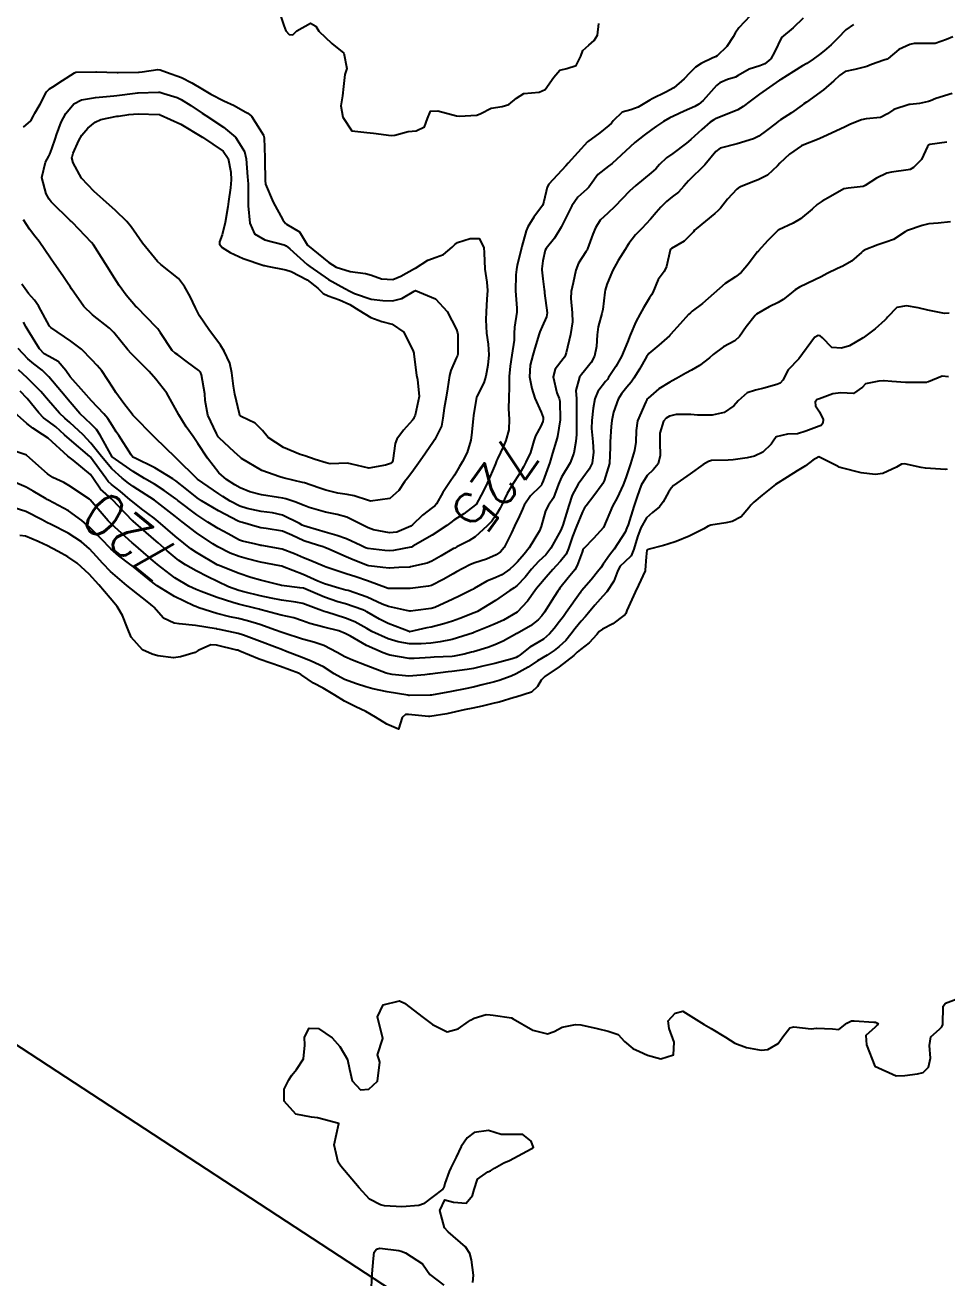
# Model space of a CAD drawing. Header units: metres. Extents: x 318500 to 325275, y 7408834 to 7428799.
# Drawn here: x 320299.7 to 320385.8, y 7412230.3 to 7412347.3 of the extents above; entities that cross this region are included whole.
import ezdxf
from ezdxf.enums import TextEntityAlignment as Align

# ---------------------------------------------------------------- set-up
doc = ezdxf.new("R2010")
doc.units = ezdxf.units.M
doc.header["$MEASUREMENT"] = 0
doc.linetypes.add('CONTINUO', pattern=[0])
for name, color, linetype in [('Cotas', 45, 'Continuous'), ('Curvas de Nivel 1m', 11, 'Continuous'), ('Curvas de Nivel 5m', 15, 'Continuous'), ('TEXTO', 45, 'Continuous')]:
    doc.layers.add(name, color=color, linetype=linetype)
doc.styles.add('Style-STANDARD', font='STANDARD.shx')

msp = doc.modelspace()

# ---------------------------------------------------------------- linework, layer by layer
at = {"layer": 'Curvas de Nivel 1m', "flags": 128}
for points, elevation in [([(320367.48, 7412348.22), (320366.41, 7412347.1), (320366.06, 7412346.58), (320365.89, 7412346.25), (320365.3, 7412345.34), (320364.37, 7412344.47), (320364.24, 7412344.39), (320363.97, 7412344.27), (320362.88, 7412343.76), (320362.36, 7412343.41), (320361.79, 7412342.86), (320361.3, 7412342.31), (320360.33, 7412341.49), (320359.58, 7412341.08), (320358.32, 7412340.46), (320358.11, 7412340.34), (320357, 7412339.67), (320356.31, 7412339.41), (320355.5, 7412339.19), (320354.68, 7412338.39), (320354.5, 7412338.18), (320354.28, 7412337.97), (320353.42, 7412337.26), (320352.26, 7412336.42), (320350.47, 7412334.45), (320350.24, 7412334.2), (320348.65, 7412332.47), (320348.5, 7412332.19), (320348.19, 7412330.87), (320348.1, 7412330.56), (320348.06, 7412330.48), (320347.27, 7412329.38), (320346.7, 7412328.49), (320346.53, 7412328.12), (320346.13, 7412326.64), (320346.11, 7412326.53), (320346.1, 7412326.5), (320345.7, 7412324.92), (320345.63, 7412324.51), (320345.59, 7412324), (320345.55, 7412322.51), (320345.68, 7412320.88), (320345.68, 7412320.51), (320345.44, 7412319.1), (320345.42, 7412318.51), (320345.41, 7412317.9), (320345.2, 7412316.51), (320345.04, 7412315.46), (320344.96, 7412314.52), (320344.96, 7412313.51), (320344.91, 7412312.52), (320344.88, 7412311.47), (320344.95, 7412310.51), (320344.91, 7412309.51), (320344.64, 7412308.52), (320344.41, 7412307.99), (320343.86, 7412306.82), (320343.78, 7412306.62), (320343.75, 7412306.53), (320343.68, 7412306.36), (320342.89, 7412304.54), (320342.55, 7412303.83), (320341.86, 7412302.56), (320341.84, 7412302.53), (320341.81, 7412302.5), (320340.71, 7412301.66), (320339.79, 7412301.07), (320339.5, 7412300.87), (320339.14, 7412300.59), (320337.77, 7412299.68), (320335.97, 7412298.64), (320335.83, 7412298.57), (320335.76, 7412298.55), (320334.15, 7412298.25), (320333.75, 7412298.23), (320333.33, 7412298.25), (320331.75, 7412298.43), (320331.54, 7412298.49), (320331.11, 7412298.7), (320329.76, 7412299.34), (320328.85, 7412299.64), (320327.77, 7412299.97), (320326.07, 7412300.47), (320325.78, 7412300.56), (320325.63, 7412300.63), (320325.38, 7412300.78), (320323.79, 7412301.54), (320322.84, 7412301.76), (320321.8, 7412301.88), (320320.48, 7412302.16), (320319.8, 7412302.38), (320318.88, 7412302.86), (320318.22, 7412303.28), (320317.82, 7412303.54), (320315.83, 7412304.9), (320313.86, 7412306.87), (320313.8, 7412306.93), (320311.89, 7412308.78), (320311.71, 7412308.96), (320309.91, 7412310.78), (320309.81, 7412310.89), (320309.74, 7412310.98), (320308.95, 7412311.97), (320308.2, 7412313.01), (320307.95, 7412313.42), (320306.91, 7412315.03), (320306.47, 7412315.53), (320305.98, 7412316.06), (320305, 7412317.05), (320304, 7412317.81), (320302.14, 7412319.09), (320302.02, 7412319.22), (320300.99, 7412321.11), (320300.6, 7412321.65), (320300.06, 7412322.25), (320299.43, 7412323.13)], 726), ([(320323.4, 7412348.81), (320323.92, 7412347.29), (320324.09, 7412346.8), (320324.39, 7412346.46), (320324.75, 7412346.44), (320325.13, 7412346.79), (320326.41, 7412347.51), (320326.88, 7412347.24), (320327.19, 7412346.76), (320328.38, 7412345.62), (320329.5, 7412344.73), (320329.78, 7412343.3), (320329.61, 7412342.73), (320329.47, 7412341.59), (320329.37, 7412340.73), (320329.24, 7412339.8), (320329.42, 7412338.73), (320330.27, 7412337.46), (320331.65, 7412337.32), (320332.27, 7412337.23), (320333.92, 7412337.01), (320334.27, 7412337.07), (320335.51, 7412337.41), (320336.27, 7412337.46), (320337.06, 7412337.85), (320337.34, 7412338.62), (320337.61, 7412339.31), (320338.3, 7412339.32), (320340.02, 7412338.85), (320340.29, 7412338.82), (320341.94, 7412338.92), (320342.3, 7412339.07), (320343.27, 7412339.58), (320344.31, 7412339.73), (320344.91, 7412339.93), (320345.64, 7412340.51), (320346.32, 7412340.94), (320347.75, 7412341.06), (320348.33, 7412341.32), (320349.13, 7412342.47), (320349.69, 7412343.12), (320350.35, 7412343.29), (320351.21, 7412343.58), (320351.65, 7412344.43), (320351.84, 7412344.97), (320352.39, 7412345.46), (320352.9, 7412345.9), (320353.22, 7412346.41), (320353.33, 7412347.5)], 726), ([(320377.11, 7412347.39), (320376.41, 7412346.91), (320375.66, 7412346.11), (320375.02, 7412345.49), (320374.38, 7412344.93), (320373.93, 7412344.58), (320373.36, 7412344.15), (320372.76, 7412343.76), (320372.36, 7412343.54), (320371.52, 7412343.01), (320370.34, 7412342.25), (320370.29, 7412342.23), (320370.21, 7412342.18), (320368.33, 7412340.9), (320367.47, 7412340.22), (320366.82, 7412339.72), (320366.31, 7412339.43), (320365.49, 7412339.07), (320364.3, 7412338.62), (320364.06, 7412338.5), (320363.74, 7412338.27), (320362.96, 7412337.6), (320362.27, 7412336.97), (320361.91, 7412336.65), (320361.53, 7412336.3), (320360.25, 7412335.34), (320359.64, 7412334.93), (320359, 7412334.33), (320358.65, 7412333.92), (320358.23, 7412333.54), (320356.8, 7412332.36), (320356.2, 7412331.81), (320354.84, 7412330.39), (320354.17, 7412329.76), (320353.47, 7412329.1), (320353.02, 7412328.41), (320352.77, 7412327.79), (320352.28, 7412326.42), (320352.23, 7412326.31), (320352.13, 7412326.15), (320351.44, 7412325.1), (320351.18, 7412324.43), (320350.92, 7412323.27), (320350.75, 7412322.44), (320350.73, 7412321.78), (320350.85, 7412320.44), (320350.86, 7412319.61), (320350.69, 7412318.44), (320350.28, 7412316.73), (320350.2, 7412316.45), (320350.13, 7412316.32), (320350, 7412316.16), (320349.24, 7412315.2), (320349.07, 7412314.46), (320349.41, 7412312.99), (320349.62, 7412312.45), (320349.69, 7412312.2), (320349.72, 7412310.45), (320349.46, 7412308.9), (320349.33, 7412308.46), (320349, 7412307.33), (320348.75, 7412306.47), (320348.13, 7412304.77), (320348.02, 7412304.48), (320347.96, 7412304.36), (320347.84, 7412304.22), (320346.95, 7412303.36), (320346.37, 7412302.49), (320346.19, 7412302.11), (320345.79, 7412301.22), (320345.55, 7412300.73), (320345.44, 7412300.51), (320345.16, 7412299.89), (320344.49, 7412298.52), (320344.16, 7412298.12), (320343.75, 7412297.83), (320342.85, 7412297.44), (320341.74, 7412297.1), (320341.35, 7412296.95), (320340.62, 7412296.57), (320340.04, 7412296.26), (320339.72, 7412296.07), (320338.78, 7412295.53), (320337.71, 7412294.98), (320337.42, 7412294.9), (320335.7, 7412294.7), (320335.64, 7412294.7), (320333.7, 7412294.7), (320333.65, 7412294.71), (320331.71, 7412295.42), (320330.63, 7412295.79), (320329.72, 7412296.08), (320327.76, 7412296.71), (320327.73, 7412296.73), (320327.69, 7412296.74), (320326.31, 7412297.34), (320325.74, 7412297.56), (320324.89, 7412297.93), (320323.75, 7412298.37), (320321.86, 7412298.71), (320321.75, 7412298.73), (320321.67, 7412298.74), (320321.3, 7412298.83), (320320.03, 7412299.12), (320319.76, 7412299.22), (320318.69, 7412299.79), (320317.77, 7412300.31), (320316.82, 7412300.89), (320315.79, 7412301.58), (320314, 7412302.93), (320313.9, 7412303.01), (320313.81, 7412303.08), (320312.74, 7412303.86), (320311.82, 7412304.44), (320310.9, 7412304.97), (320309.84, 7412305.62), (320307.86, 7412307.01), (320306.76, 7412309.03), (320306.42, 7412309.55), (320305.9, 7412310.06), (320304.85, 7412311.05), (320303.93, 7412312.11), (320303.15, 7412313.07), (320301.96, 7412314.49), (320301.32, 7412315.1), (320300.56, 7412315.69), (320299.98, 7412316.17), (320299.09, 7412317.13)], 724), ([(320386.4, 7412346.23), (320385.8, 7412345.98), (320384.76, 7412345.62), (320384.39, 7412345.61), (320382.8, 7412345.61), (320382.39, 7412345.53), (320381.37, 7412345.05), (320380.37, 7412344.23), (320380.26, 7412344.16), (320379.96, 7412344.06), (320378.79, 7412343.65), (320378.36, 7412343.47), (320377.25, 7412343.19), (320376.35, 7412343), (320375.82, 7412342.63), (320375.29, 7412342.12), (320374.33, 7412341.3), (320372.72, 7412340.15), (320372.49, 7412339.99), (320372.32, 7412339.86), (320371.33, 7412339.14), (320370.29, 7412338.48), (320370.12, 7412338.36), (320369.89, 7412338.19), (320368.98, 7412337.5), (320368.27, 7412336.96), (320367.77, 7412336.71), (320366.26, 7412336.24), (320364.68, 7412335.84), (320364.25, 7412335.54), (320363.22, 7412334.28), (320362.74, 7412333.77), (320362.22, 7412333.29), (320361.71, 7412332.8), (320361.28, 7412332.3), (320360.77, 7412331.74), (320360.19, 7412331.29), (320359.65, 7412330.86), (320359.11, 7412330.33), (320358.69, 7412329.82), (320358.17, 7412329.2), (320357.34, 7412328.35), (320356.77, 7412327.74), (320356.14, 7412326.92), (320355.92, 7412326.58), (320355.79, 7412326.38), (320355.15, 7412325.35), (320354.61, 7412324.39), (320354.09, 7412323.09), (320353.92, 7412322.57), (320353.88, 7412322.4), (320353.69, 7412320.77), (320353.61, 7412320.4), (320353.28, 7412319.15), (320353.18, 7412318.41), (320353.11, 7412317.31), (320352.94, 7412316.41), (320352.61, 7412315.8), (320351.98, 7412315.02), (320351.71, 7412314.69), (320351.54, 7412314.43), (320351.19, 7412313.19), (320351.23, 7412312.43), (320351.26, 7412311.76), (320351.24, 7412310.43), (320351.23, 7412309.1), (320351.18, 7412308.43), (320350.98, 7412307.33), (320350.65, 7412306.44), (320349.85, 7412305.1), (320349.56, 7412304.45), (320349.1, 7412303.18), (320348.64, 7412302.47), (320348.34, 7412301.94), (320347.93, 7412300.48), (320347.78, 7412300.07), (320346.83, 7412298.49), (320346.35, 7412297.89), (320345.74, 7412297.18), (320345.4, 7412296.84), (320345.02, 7412296.51), (320344.27, 7412295.97), (320343.72, 7412295.71), (320342.88, 7412295.38), (320341.7, 7412294.69), (320341.62, 7412294.64), (320341.47, 7412294.56), (320340.29, 7412293.97), (320339.69, 7412293.69), (320338.01, 7412292.93), (320337.68, 7412292.84), (320336.2, 7412292.63), (320335.73, 7412292.59), (320335.68, 7412292.59), (320335.36, 7412292.64), (320333.68, 7412293.01), (320333.1, 7412293.24), (320331.69, 7412293.9), (320329.92, 7412294.5), (320329.7, 7412294.55), (320329.05, 7412294.73), (320327.71, 7412295.12), (320327.07, 7412295.39), (320325.72, 7412296), (320323.78, 7412296.75), (320323.73, 7412296.77), (320323.52, 7412296.8), (320321.73, 7412297.17), (320320.4, 7412297.5), (320319.74, 7412297.68), (320318.89, 7412298.01), (320317.75, 7412298.6), (320317.26, 7412298.88), (320315.76, 7412299.89), (320314.42, 7412300.92), (320313.79, 7412301.43), (320311.81, 7412302.96), (320309.82, 7412304.22), (320309.38, 7412304.54), (320308.81, 7412305), (320307.84, 7412305.87), (320306.87, 7412307.02), (320305.88, 7412308.29), (320305.16, 7412309.05), (320303.9, 7412310.2), (320303.45, 7412310.61), (320302.95, 7412311.07), (320301.93, 7412312.26), (320301.2, 7412313.1), (320299.96, 7412314.35), (320299.13, 7412315.13)], 723), ([(320299.59, 7412337.8), (320300.28, 7412338.39), (320300.53, 7412338.87), (320300.66, 7412339.11), (320301.14, 7412339.94), (320301.73, 7412341.1), (320302.02, 7412341.39), (320302.32, 7412341.57), (320303.23, 7412342.17), (320304.34, 7412342.89), (320304.47, 7412342.93), (320306.34, 7412342.96), (320306.41, 7412342.96), (320308.34, 7412342.91), (320308.44, 7412342.91), (320310.34, 7412342.94), (320310.38, 7412342.94), (320310.68, 7412342.98), (320312.13, 7412343.18), (320312.34, 7412343.15), (320312.95, 7412342.95), (320314.33, 7412342.43), (320315.3, 7412341.94), (320316.32, 7412341.35), (320317.09, 7412340.89), (320318.3, 7412340.27), (320319.27, 7412339.84), (320320.29, 7412339.25), (320320.55, 7412339.1), (320320.9, 7412338.84), (320322.02, 7412337.07), (320322.07, 7412336.82), (320322.12, 7412334.94), (320322.12, 7412334.82), (320322.13, 7412334.72), (320322.16, 7412332.82), (320322.2, 7412332.48), (320322.91, 7412330.81), (320323.82, 7412329.14), (320324.05, 7412328.8), (320324.15, 7412328.74), (320325.37, 7412328.01), (320326.13, 7412326.77), (320328.11, 7412325.16), (320328.78, 7412324.73), (320330.1, 7412324.32), (320331.52, 7412324.12), (320332.09, 7412323.98), (320333.03, 7412323.62), (320334.09, 7412323.57), (320334.85, 7412323.89), (320336.1, 7412324.59), (320336.19, 7412324.64), (320337.36, 7412325.37), (320338.12, 7412325.66), (320338.82, 7412325.9), (320339.64, 7412326.59), (320339.87, 7412326.85), (320340.14, 7412327.04), (320341.31, 7412327.4), (320342.14, 7412327.39), (320342.6, 7412326.55), (320342.63, 7412326.05), (320342.67, 7412324.55), (320342.87, 7412323.33), (320342.93, 7412322.55), (320342.88, 7412321.73), (320342.81, 7412320.55), (320342.79, 7412319.8), (320342.84, 7412318.55), (320342.98, 7412317.52), (320343.07, 7412316.54), (320342.96, 7412315.57), (320342.77, 7412314.55), (320342.59, 7412313.92), (320341.94, 7412312.63), (320341.91, 7412312.59), (320341.9, 7412312.56), (320341.63, 7412310.85), (320341.6, 7412310.56), (320341.43, 7412309.03), (320341.36, 7412308.57), (320341.03, 7412307.41), (320340.6, 7412306.57), (320340.32, 7412306.11), (320339.85, 7412305.29), (320339.37, 7412304.59), (320338.75, 7412303.67), (320338.17, 7412302.6), (320338, 7412302.41), (320337.8, 7412302.26), (320336.87, 7412301.55), (320335.93, 7412300.64), (320335.78, 7412300.53), (320334.47, 7412299.96), (320333.77, 7412299.89), (320332.27, 7412300.19), (320331.77, 7412300.35), (320331.09, 7412300.7), (320329.79, 7412301.37), (320328.9, 7412301.62), (320327.8, 7412301.83), (320326.28, 7412302.28), (320325.81, 7412302.46), (320324.93, 7412302.78), (320324.1, 7412303.08), (320323.81, 7412303.15), (320323.41, 7412303.21), (320321.82, 7412303.45), (320320.72, 7412303.74), (320319.82, 7412304.11), (320319.34, 7412304.37), (320318.54, 7412304.87), (320317.84, 7412305.49), (320316.77, 7412306.89), (320315.88, 7412308.26), (320315.44, 7412308.91), (320314.78, 7412309.8), (320314.09, 7412310.93), (320313.92, 7412311.27), (320312.98, 7412312.94), (320311.96, 7412314.27), (320311.34, 7412314.97), (320309.98, 7412316.32), (320309.64, 7412316.64), (320309.33, 7412316.99), (320308.01, 7412318.63), (320307.62, 7412319.02), (320306.04, 7412320.26), (320305.23, 7412321.05), (320304.07, 7412322.69), (320303.93, 7412322.92), (320303.83, 7412323.06), (320303.25, 7412323.9), (320302.44, 7412325.08), (320302.11, 7412325.56), (320301.05, 7412327.11), (320300.65, 7412327.63), (320300.14, 7412328.27), (320299.59, 7412329.13)], 727), ([(320386.33, 7412340.96), (320384.81, 7412340.48), (320384.32, 7412340.26), (320384.13, 7412340.19), (320383.3, 7412340.01), (320382.42, 7412339.92), (320382.32, 7412339.91), (320380.9, 7412339.46), (320380.31, 7412339.06), (320379.64, 7412338.72), (320378.3, 7412338.57), (320377.88, 7412338.5), (320376.85, 7412338.09), (320376.48, 7412337.91), (320376.29, 7412337.8), (320375.14, 7412337.26), (320374.27, 7412336.87), (320373.76, 7412336.64), (320372.49, 7412336.16), (320372.26, 7412336.06), (320371.14, 7412335.28), (320370.24, 7412334.43), (320370.02, 7412334.18), (320369.1, 7412333.33), (320368.22, 7412332.89), (320367.73, 7412332.71), (320366.58, 7412332.23), (320366.34, 7412332.11), (320366.21, 7412332), (320365.35, 7412331.09), (320364.71, 7412330.25), (320364.46, 7412329.98), (320364.17, 7412329.73), (320362.41, 7412328.29), (320362.28, 7412328.17), (320362.16, 7412328.02), (320361.3, 7412327.14), (320360.13, 7412326.47), (320360.04, 7412326.41), (320359.99, 7412326.32), (320359.66, 7412324.77), (320359.42, 7412324.33), (320358.86, 7412323.56), (320358.36, 7412322.34), (320358.26, 7412322.15), (320358.07, 7412321.87), (320357.49, 7412320.92), (320357.19, 7412320.35), (320356.8, 7412319.6), (320356.27, 7412318.37), (320356.01, 7412317.7), (320355.44, 7412316.38), (320354.92, 7412315.45), (320354.24, 7412314.4), (320354.13, 7412314.24), (320353.96, 7412314.05), (320353.25, 7412313.11), (320352.96, 7412312.41), (320352.79, 7412311.55), (320352.67, 7412310.41), (320352.66, 7412309.66), (320352.77, 7412308.41), (320352.84, 7412307.45), (320352.71, 7412306.41), (320352.43, 7412305.84), (320351.85, 7412305.04), (320351.4, 7412304.43), (320350.85, 7412303.41), (320350.52, 7412302.44), (320349.96, 7412300.63), (320349.9, 7412300.45), (320349.78, 7412300.16), (320348.85, 7412298.46), (320348.37, 7412297.85), (320347.74, 7412297.24), (320347.36, 7412296.86), (320347.05, 7412296.49), (320346.46, 7412295.75), (320345.71, 7412294.98), (320345.43, 7412294.77), (320345.03, 7412294.51), (320343.69, 7412293.58), (320342, 7412292.56), (320341.78, 7412292.45), (320341.68, 7412292.42), (320340.35, 7412291.89), (320339.67, 7412291.65), (320338.85, 7412291.4), (320337.66, 7412291.09), (320337.26, 7412291.01), (320335.65, 7412290.66), (320335.62, 7412290.67), (320333.66, 7412291.42), (320332.83, 7412291.84), (320331.67, 7412292.53), (320331.56, 7412292.59), (320331.29, 7412292.7), (320329.68, 7412293.25), (320328.95, 7412293.46), (320327.69, 7412293.88), (320325.75, 7412294.72), (320325.7, 7412294.73), (320325.39, 7412294.77), (320323.7, 7412294.99), (320323.48, 7412295.03), (320321.71, 7412295.48), (320320.81, 7412295.73), (320319.72, 7412296.11), (320317.77, 7412296.88), (320317.74, 7412296.89), (320317.69, 7412296.92), (320315.74, 7412298.05), (320315.23, 7412298.39), (320314.55, 7412298.92), (320313.76, 7412299.59), (320312.18, 7412300.95), (320311.78, 7412301.28), (320310.62, 7412302.15), (320309.81, 7412302.78), (320309.56, 7412302.98), (320308.61, 7412303.79), (320307.82, 7412304.41), (320307.51, 7412304.7), (320307.27, 7412305.02), (320305.86, 7412306.96), (320305.78, 7412307.04), (320303.88, 7412308.65), (320303.42, 7412309.07), (320302.62, 7412309.8), (320301.9, 7412310.32), (320301.46, 7412310.65), (320301.03, 7412311.1), (320299.93, 7412312.45), (320299.28, 7412313.13)], 722), ([(320385.85, 7412336.39), (320384.26, 7412336.17), (320384.13, 7412336.13), (320384.03, 7412336), (320383.46, 7412334.79), (320382.73, 7412334.02), (320382.4, 7412333.85), (320382.24, 7412333.81), (320380.67, 7412333.61), (320380.23, 7412333.49), (320379.26, 7412333.03), (320378.21, 7412332.34), (320378.02, 7412332.27), (320376.61, 7412332.1), (320376.26, 7412332.05), (320376.21, 7412332.04), (320374.98, 7412331.34), (320374.19, 7412330.9), (320373.74, 7412330.58), (320373.26, 7412330.14), (320372.17, 7412329.25), (320371.49, 7412328.84), (320370.16, 7412328.22), (320370.09, 7412328.18), (320369.12, 7412327.22), (320368.21, 7412326.21), (320368.17, 7412326.17), (320368.13, 7412326.12), (320367.31, 7412325.03), (320366.64, 7412324.23), (320366.1, 7412323.83), (320365.14, 7412323.2), (320364.08, 7412322.26), (320363, 7412321.34), (320362.05, 7412320.6), (320361.89, 7412320.46), (320361.72, 7412320.29), (320360.92, 7412319.42), (320360.02, 7412318.43), (320359.97, 7412318.37), (320359.92, 7412318.32), (320358.93, 7412317.42), (320358, 7412316.64), (320357.79, 7412316.34), (320357.14, 7412315.2), (320356.61, 7412314.36), (320356.34, 7412313.99), (320355.96, 7412313.52), (320355.44, 7412312.89), (320355.13, 7412312.38), (320354.71, 7412311.17), (320354.54, 7412310.39), (320354.48, 7412309.82), (320354.39, 7412308.39), (320354.39, 7412307.89), (320354.33, 7412306.39), (320353.84, 7412304.75), (320353.72, 7412304.52), (320353.64, 7412304.4), (320352.87, 7412303.36), (320352.15, 7412302.42), (320352, 7412302.22), (320351.8, 7412301.86), (320351.21, 7412300.43), (320350.88, 7412299.55), (320350.51, 7412298.44), (320350.27, 7412297.92), (320349.74, 7412297.24), (320349.36, 7412296.83), (320349.02, 7412296.46), (320348.42, 7412295.76), (320347.71, 7412294.93), (320347.5, 7412294.69), (320347.35, 7412294.48), (320346.66, 7412293.52), (320345.7, 7412292.5), (320344.43, 7412291.75), (320343.66, 7412291.39), (320343.06, 7412291.14), (320341.65, 7412290.58), (320341.61, 7412290.56), (320340.13, 7412290.09), (320339.64, 7412289.94), (320338.52, 7412289.71), (320337.63, 7412289.6), (320336.74, 7412289.52), (320335.63, 7412289.54), (320334.57, 7412289.71), (320333.64, 7412289.99), (320332.13, 7412290.68), (320331.82, 7412290.86), (320331.65, 7412290.96), (320330.53, 7412291.58), (320329.66, 7412291.93), (320327.91, 7412292.49), (320327.67, 7412292.56), (320327.53, 7412292.61), (320327.19, 7412292.75), (320325.68, 7412293.3), (320325.03, 7412293.43), (320323.68, 7412293.6), (320322.71, 7412293.79), (320321.69, 7412294.02), (320320.16, 7412294.37), (320319.69, 7412294.5), (320318.75, 7412294.86), (320317.71, 7412295.35), (320316.81, 7412295.79), (320315.72, 7412296.35), (320314.71, 7412296.92), (320314.11, 7412297.3), (320313.74, 7412297.58), (320313.01, 7412298.21), (320312.16, 7412298.95), (320311.76, 7412299.3), (320309.82, 7412300.98), (320309.78, 7412301.02), (320307.87, 7412303.01), (320307.84, 7412303.04), (320307.81, 7412303.06), (320306.77, 7412303.98), (320306.07, 7412305.04), (320305.83, 7412305.34), (320304.23, 7412306.68), (320303.86, 7412306.96), (320303.72, 7412307.06), (320301.88, 7412308.75), (320301.35, 7412309.1), (320300.45, 7412309.67), (320299.9, 7412310.11), (320298.76, 7412311.13)], 721), ([(320386.06, 7412320.41), (320385.63, 7412320.4), (320384.06, 7412320.69), (320383.16, 7412320.92), (320382.07, 7412321.1), (320381.16, 7412320.94), (320380.3, 7412320.05), (320380.19, 7412319.91), (320380.05, 7412319.77), (320379.13, 7412318.97), (320378.02, 7412318.13), (320377.99, 7412318.11), (320377.96, 7412318.08), (320376.74, 7412317.36), (320376.01, 7412317.15), (320375.11, 7412317.21), (320374.23, 7412318.13), (320374.02, 7412318.32), (320373.82, 7412318.34), (320373.48, 7412318.14), (320372, 7412316.16), (320371.01, 7412315.14), (320370.53, 7412314.17), (320370.26, 7412313.88), (320369.96, 7412313.76), (320368.73, 7412313.43), (320367.96, 7412313.23), (320367.19, 7412312.98), (320366.34, 7412312.23), (320365.94, 7412311.76), (320365.05, 7412311.13), (320363.93, 7412310.88), (320362.54, 7412310.9), (320361.93, 7412310.94), (320360.56, 7412310.95), (320359.92, 7412310.8), (320359.62, 7412310.62), (320359.36, 7412310.33), (320359.02, 7412309.21), (320359.03, 7412308.33), (320359.07, 7412307.13), (320358.87, 7412306.33), (320358.4, 7412305.78), (320357.85, 7412305.24), (320357.29, 7412304.35), (320356.9, 7412303.28), (320356.61, 7412302.36), (320356.06, 7412300.64), (320355.96, 7412300.37), (320355.78, 7412299.96), (320354.76, 7412298.38), (320354.33, 7412297.81), (320353.74, 7412296.96), (320353.51, 7412296.63), (320353.33, 7412296.4), (320352.61, 7412295.52), (320351.7, 7412294.47), (320351.68, 7412294.44), (320351.66, 7412294.42), (320351.58, 7412294.3), (320350.29, 7412292.44), (320350.03, 7412292.09), (320349.67, 7412291.6), (320349.16, 7412290.96), (320348.72, 7412290.46), (320348.15, 7412289.97), (320347.64, 7412289.66), (320346.89, 7412289.23), (320345.97, 7412288.5), (320345.77, 7412288.34), (320345.62, 7412288.26), (320345.25, 7412288.14), (320343.61, 7412287.69), (320342.49, 7412287.43), (320341.61, 7412287.23), (320341.04, 7412287.13), (320339.6, 7412286.94), (320339.27, 7412286.91), (320337.59, 7412286.69), (320337.52, 7412286.68), (320337.08, 7412286.62), (320335.59, 7412286.52), (320334.04, 7412286.66), (320333.59, 7412286.74), (320333.48, 7412286.77), (320331.6, 7412287.51), (320330.31, 7412288.01), (320329.61, 7412288.32), (320328.88, 7412288.73), (320327.63, 7412289.36), (320326.72, 7412289.67), (320325.64, 7412289.96), (320323.94, 7412290.51), (320323.65, 7412290.61), (320323.14, 7412290.81), (320321.66, 7412291.33), (320320.51, 7412291.69), (320319.66, 7412291.89), (320318.86, 7412292.06), (320317.66, 7412292.35), (320315.95, 7412292.9), (320315.67, 7412293), (320315.51, 7412293.07), (320313.69, 7412293.94), (320312.06, 7412294.95), (320311.7, 7412295.22), (320310.49, 7412296.21), (320309.73, 7412296.8), (320309.51, 7412296.98), (320308.5, 7412297.76), (320307.74, 7412298.4), (320307.44, 7412298.71), (320307.16, 7412299.02), (320305.77, 7412300.41), (320305.05, 7412301.05), (320303.79, 7412301.94), (320301.93, 7412302.96), (320301.81, 7412303.02), (320301.69, 7412303.09), (320300.49, 7412303.79), (320299.82, 7412304.15), (320298.03, 7412304.93)], 719), ([(320385.98, 7412314.48), (320385.41, 7412314.55), (320384.12, 7412314), (320384, 7412313.97), (320383.97, 7412313.96), (320382.05, 7412313.94), (320381.97, 7412313.95), (320380.69, 7412314.04), (320379.97, 7412314.09), (320379.93, 7412314.09), (320379.48, 7412314.06), (320378.24, 7412313.81), (320377.96, 7412313.51), (320377.11, 7412312.93), (320375.95, 7412312.98), (320375.18, 7412312.88), (320373.94, 7412312.43), (320373.73, 7412312.35), (320373.55, 7412312.14), (320373.58, 7412311.78), (320373.93, 7412311.2), (320374.29, 7412310.49), (320374.25, 7412310.13), (320374.1, 7412309.94), (320373.92, 7412309.87), (320372.66, 7412309.4), (320371.9, 7412309.14), (320370.94, 7412309.13), (320369.9, 7412308.88), (320369.61, 7412308.47), (320369.43, 7412308.19), (320368.65, 7412307.43), (320367.87, 7412307.05), (320367.18, 7412306.91), (320365.87, 7412306.73), (320365.42, 7412306.69), (320363.87, 7412306.65), (320363.56, 7412306.57), (320363.07, 7412306.27), (320361.85, 7412305.4), (320360.32, 7412304.31), (320360.08, 7412304.08), (320359.83, 7412303.7), (320359.34, 7412302.81), (320358.99, 7412302.33), (320358.34, 7412301.8), (320357.79, 7412301.29), (320357.25, 7412300.35), (320356.93, 7412299.51), (320356.59, 7412298.36), (320356.35, 7412297.76), (320355.74, 7412297.15), (320355.33, 7412296.78), (320355.12, 7412296.38), (320354.73, 7412295.37), (320354.07, 7412294.39), (320353.7, 7412293.97), (320352.96, 7412293.13), (320352.37, 7412292.41), (320352.05, 7412292.04), (320351.67, 7412291.63), (320351.12, 7412290.96), (320350.73, 7412290.43), (320350.24, 7412289.85), (320349.63, 7412289.27), (320349.17, 7412288.91), (320348.49, 7412288.47), (320347.61, 7412287.93), (320346.74, 7412287.36), (320345.6, 7412286.71), (320345.14, 7412286.51), (320344.01, 7412286.11), (320343.59, 7412285.99), (320342.42, 7412285.71), (320341.58, 7412285.49), (320340.83, 7412285.32), (320339.57, 7412285.08), (320337.7, 7412284.73), (320337.57, 7412284.72), (320335.65, 7412284.71), (320335.57, 7412284.71), (320335.49, 7412284.72), (320333.57, 7412285.03), (320332.21, 7412285.31), (320331.58, 7412285.51), (320330.68, 7412285.8), (320329.58, 7412286.18), (320328.61, 7412286.73), (320327.6, 7412287.38), (320326.47, 7412287.9), (320325.61, 7412288.24), (320324.23, 7412288.79), (320323.62, 7412289.02), (320323.27, 7412289.15), (320321.63, 7412289.77), (320320.15, 7412290.34), (320319.64, 7412290.5), (320317.89, 7412290.88), (320317.69, 7412290.91), (320317.65, 7412290.92), (320317.59, 7412290.94), (320315.65, 7412291.24), (320314.12, 7412291.39), (320313.66, 7412291.47), (320312.66, 7412291.94), (320311.77, 7412292.96), (320311.67, 7412293.06), (320311.28, 7412293.36), (320309.69, 7412294.63), (320309.25, 7412294.99), (320307.72, 7412296.3), (320307.01, 7412297.02), (320306.41, 7412297.7), (320305.74, 7412298.41), (320305, 7412299.05), (320303.76, 7412299.88), (320302.18, 7412300.68), (320301.78, 7412300.86), (320301.33, 7412301.1), (320299.79, 7412301.88), (320298.71, 7412302.22)], 718), ([(320385.86, 7412305.85), (320385.72, 7412305.83), (320383.86, 7412305.93), (320383.45, 7412306), (320381.87, 7412306.36), (320381.59, 7412306.3), (320381.15, 7412306.03), (320379.85, 7412305.43), (320379.13, 7412305.34), (320377.85, 7412305.5), (320376, 7412305.96), (320375.86, 7412306), (320375.79, 7412306.03), (320375.69, 7412306.1), (320373.87, 7412307), (320373.33, 7412306.68), (320372.65, 7412306.15), (320371.86, 7412305.69), (320370.91, 7412305.11), (320369.84, 7412304.42), (320369.51, 7412304.18), (320368.6, 7412303.43), (320367.82, 7412302.76), (320367.54, 7412302.49), (320367.35, 7412302.22), (320366.64, 7412301.39), (320365.79, 7412300.96), (320365.2, 7412300.83), (320363.79, 7412300.6), (320363.53, 7412300.51), (320363.13, 7412300.27), (320361.77, 7412299.58), (320360.55, 7412299.1), (320359.77, 7412298.84), (320359.36, 7412298.72), (320357.9, 7412298.34), (320357.83, 7412298.27), (320357.75, 7412297.66), (320357.67, 7412296.41), (320357.65, 7412296.34), (320357.05, 7412295.01), (320356.74, 7412294.35), (320355.95, 7412292.63), (320355.86, 7412292.37), (320355.79, 7412292.26), (320355.68, 7412292.16), (320354.64, 7412291.41), (320353.66, 7412290.91), (320353.37, 7412290.69), (320353.15, 7412290.41), (320352.44, 7412289.61), (320351.63, 7412289.01), (320351.31, 7412288.74), (320350.99, 7412288.43), (320349.61, 7412287.37), (320348.29, 7412286.47), (320347.94, 7412286.13), (320347.59, 7412285.54), (320347.04, 7412285.02), (320345.57, 7412284.54), (320345.54, 7412284.53), (320345.42, 7412284.5), (320344.01, 7412284.08), (320343.56, 7412283.97), (320342.42, 7412283.69), (320341.55, 7412283.51), (320340.76, 7412283.36), (320339.55, 7412283.07), (320339.14, 7412282.99), (320337.54, 7412282.74), (320337.42, 7412282.74), (320335.54, 7412282.93), (320335.27, 7412282.92), (320334.97, 7412282.65), (320334.62, 7412281.56), (320333.53, 7412282.01), (320332.48, 7412282.68), (320331.55, 7412283.2), (320330.63, 7412283.63), (320329.56, 7412284.17), (320328.67, 7412284.73), (320327.58, 7412285.37), (320326.69, 7412285.86), (320325.59, 7412286.6), (320325.49, 7412286.67), (320325.28, 7412286.77), (320323.6, 7412287.42), (320322.7, 7412287.72), (320321.61, 7412288.08), (320319.81, 7412288.85), (320319.62, 7412288.92), (320319.52, 7412288.95), (320317.63, 7412289.41), (320317.09, 7412289.42), (320315.9, 7412288.9), (320315.73, 7412288.78), (320315.62, 7412288.73), (320314.24, 7412288.3), (320313.61, 7412288.23), (320312.14, 7412288.42), (320311.61, 7412288.56), (320310.69, 7412288.97), (320309.64, 7412290.16), (320309.29, 7412290.99), (320308.83, 7412292.16), (320308.34, 7412293), (320307.68, 7412293.8), (320306.63, 7412295.03), (320305.72, 7412296.04), (320304.6, 7412297.05), (320303.74, 7412297.66), (320302.83, 7412298.16), (320301.75, 7412298.7), (320301.48, 7412298.83), (320300.95, 7412299.1), (320299.76, 7412299.59), (320299.23, 7412299.65)], 717), ([(320341.55, 7412229.84), (320341.61, 7412230.54), (320341.44, 7412231.97), (320341.27, 7412232.55), (320340.88, 7412233.18), (320339.26, 7412234.57), (320338.91, 7412234.95), (320338.49, 7412236.59), (320338.94, 7412237.57), (320339.74, 7412237.37), (320340.94, 7412237.25), (320341.52, 7412237.97), (320341.67, 7412238.54), (320341.99, 7412239.51), (320342.97, 7412240.18), (320343.22, 7412240.29), (320343.57, 7412240.52), (320344.46, 7412241.04), (320344.99, 7412241.26), (320345.79, 7412241.7), (320347.01, 7412242.34), (320347.1, 7412242.38), (320347.22, 7412242.47), (320347.02, 7412243.07), (320346.23, 7412243.69), (320345.02, 7412243.68), (320344.2, 7412243.69), (320343.03, 7412244.04), (320341.69, 7412243.87), (320341.02, 7412243.37), (320340.46, 7412242.56), (320339.99, 7412241.57), (320339.5, 7412240.57), (320339.34, 7412240.21), (320338.96, 7412239.1), (320338.84, 7412238.7), (320338.75, 7412238.58), (320336.94, 7412237.21), (320336.51, 7412237.04), (320334.93, 7412236.91), (320333.3, 7412237.02), (320332.93, 7412237.1), (320331.9, 7412237.64), (320330.95, 7412238.69), (320329.23, 7412240.71), (320328.99, 7412241.1), (320328.61, 7412242.72), (320329.03, 7412244.71), (320327.04, 7412245.23), (320326.49, 7412245.3), (320325.04, 7412245.57), (320323.94, 7412246.78), (320323.95, 7412247.91), (320324.36, 7412248.78), (320324.65, 7412249.22), (320325.1, 7412249.75), (320325.75, 7412250.76), (320325.86, 7412252.03), (320325.82, 7412252.76), (320326.28, 7412253.63), (320327.15, 7412253.59), (320328.42, 7412252.72), (320329.13, 7412251.9), (320329.84, 7412250.7), (320330.03, 7412249.77), (320330.29, 7412248.7), (320331.08, 7412247.85), (320331.86, 7412247.9), (320332.64, 7412248.67), (320332.87, 7412250.43), (320332.8, 7412250.66), (320332.66, 7412251.13), (320333.14, 7412252.66), (320332.65, 7412254.67), (320333.18, 7412255.81), (320334.71, 7412256.16), (320335.18, 7412255.95), (320336.91, 7412254.61), (320337.17, 7412254.43), (320337.8, 7412253.96), (320339.15, 7412253.28), (320340.18, 7412253.54), (320341.17, 7412254.24), (320341.35, 7412254.37), (320341.69, 7412254.54), (320342.81, 7412254.9), (320343.17, 7412254.87), (320343.47, 7412254.82), (320345.17, 7412254.57), (320345.34, 7412254.5), (320347.15, 7412253.42), (320348.52, 7412253.08), (320349.15, 7412253.29), (320349.9, 7412253.7), (320351.16, 7412253.95), (320351.65, 7412253.93), (320353.16, 7412253.58), (320354.19, 7412253.34), (320355.15, 7412253.01), (320355.73, 7412252.36), (320356.51, 7412251.72), (320357.13, 7412251.43), (320357.89, 7412251.09), (320359.12, 7412250.75), (320360.32, 7412251.11), (320360.38, 7412252.3), (320359.89, 7412253.57), (320359.81, 7412254.3), (320360.47, 7412255.01), (320361.18, 7412255.19), (320362.67, 7412254.27), (320363.17, 7412253.95), (320363.83, 7412253.58), (320365.15, 7412252.77), (320366.05, 7412252.22), (320367.14, 7412251.8), (320368.5, 7412251.55), (320369.13, 7412251.61), (320370.07, 7412252.17), (320370.51, 7412252.8), (320371.16, 7412253.65), (320371.56, 7412253.75), (320373.16, 7412253.56), (320373.65, 7412253.63), (320375.16, 7412253.55), (320375.75, 7412253.5), (320376.51, 7412254.08), (320376.94, 7412254.31), (320377.17, 7412254.31), (320379.03, 7412254.19), (320379.17, 7412254.18), (320379.41, 7412254.05), (320379.34, 7412253.88), (320379.16, 7412253.71), (320378.28, 7412252.93), (320378.34, 7412252.06), (320379.12, 7412250.05), (320381.11, 7412249.16), (320381.92, 7412249.19), (320383.11, 7412249.35), (320383.62, 7412249.47), (320384.13, 7412249.98), (320384.3, 7412250.81), (320384.23, 7412251.98), (320384.35, 7412252.79), (320385.16, 7412253.52), (320385.38, 7412253.75), (320385.46, 7412253.97), (320385.5, 7412255.66), (320385.72, 7412255.96), (320387.21, 7412256.52)], 717), ([(320332.08, 7412229.42), (320332.15, 7412230.67), (320332.28, 7412232.08), (320332.33, 7412232.67), (320332.57, 7412232.97), (320332.88, 7412233.07), (320334.66, 7412232.85), (320334.87, 7412232.79), (320335.28, 7412232.63), (320336.86, 7412231.6), (320337.26, 7412231.01), (320337.53, 7412230.6), (320338.84, 7412229.61)], 717)]:
    msp.add_lwpolyline(points, dxfattribs=dict(at, elevation=elevation))
for points, elevation in [([(320319.4, 7412336.86), (320320.24, 7412335.52), (320320.38, 7412334.85), (320320.52, 7412333.16), (320320.54, 7412332.84), (320320.56, 7412332.49), (320320.56, 7412330.84), (320320.57, 7412330.44), (320320.72, 7412328.84), (320321.15, 7412327.84), (320322.13, 7412327.29), (320323.94, 7412326.8), (320324.13, 7412326.72), (320324.48, 7412326.44), (320326.1, 7412324.97), (320326.34, 7412324.77), (320328.08, 7412323.57), (320329.61, 7412322.72), (320330.08, 7412322.48), (320330.52, 7412322.26), (320332.07, 7412321.74), (320333.14, 7412321.6), (320334.06, 7412321.58), (320334.93, 7412321.79), (320336.08, 7412322.48), (320336.19, 7412322.53), (320338.07, 7412321.75), (320339.16, 7412320.59), (320340.02, 7412318.9), (320340.14, 7412318.58), (320340.16, 7412318.43), (320340.15, 7412316.58), (320340.12, 7412316.46), (320339.99, 7412316.21), (320339.5, 7412315.07), (320339.39, 7412314.59), (320339.2, 7412313.34), (320339.07, 7412312.59), (320338.88, 7412311.54), (320338.76, 7412310.6), (320338.63, 7412309.88), (320338, 7412308.61), (320337.96, 7412308.54), (320337.89, 7412308.43), (320337.15, 7412307.34), (320336.64, 7412306.63), (320335.85, 7412305.54), (320335.47, 7412305.02), (320335.19, 7412304.65), (320334.64, 7412303.84), (320333.82, 7412303.12), (320331.99, 7412302.87), (320331.81, 7412302.91), (320330.46, 7412303.36), (320329.82, 7412303.47), (320328.94, 7412303.61), (320327.82, 7412303.9), (320327.18, 7412304.11), (320325.83, 7412304.56), (320325.66, 7412304.61), (320324.87, 7412304.78), (320323.83, 7412305.04), (320323.52, 7412305.12), (320321.84, 7412305.71), (320319.96, 7412306.85), (320319.86, 7412306.93), (320319.25, 7412307.48), (320317.89, 7412308.75), (320317.78, 7412308.88), (320317.61, 7412309.17), (320316.81, 7412310.89), (320316.57, 7412312.25), (320316.53, 7412312.89), (320316.22, 7412314.65), (320316.13, 7412314.9), (320315.97, 7412315.07), (320314.91, 7412315.85), (320313.99, 7412316.54), (320313.75, 7412316.7), (320313.47, 7412316.94), (320312.37, 7412318.6), (320312.13, 7412318.96), (320312.02, 7412319.09), (320310.16, 7412320.98), (320310.05, 7412321.09), (320309.17, 7412322.1), (320308.51, 7412323), (320308.08, 7412323.68), (320307.24, 7412325.02), (320306.13, 7412326.82), (320305.95, 7412327.04), (320304.15, 7412328.91), (320304.07, 7412328.99), (320303.99, 7412329.06), (320302.18, 7412330.83), (320301.97, 7412331.09), (320301.71, 7412331.57), (320301.31, 7412333.1), (320301.65, 7412334.53), (320301.95, 7412335.09), (320302.04, 7412335.28), (320302.24, 7412335.77), (320302.57, 7412336.77), (320302.67, 7412337.08), (320303.1, 7412338.26), (320303.55, 7412339.07), (320304.3, 7412339.97), (320304.99, 7412340.36), (320306.31, 7412340.56), (320308.02, 7412340.73), (320308.31, 7412340.76), (320310.02, 7412340.98), (320310.27, 7412341.02), (320310.31, 7412341.02), (320312.2, 7412341.07), (320312.31, 7412341.06), (320312.71, 7412340.95), (320313.93, 7412340.56), (320314.3, 7412340.39), (320315.21, 7412339.83), (320316.29, 7412339.12), (320316.63, 7412338.9), (320318.27, 7412337.79)], 728), ([(320318.24, 7412335.56), (320318.72, 7412334.87), (320318.96, 7412333.61), (320318.98, 7412332.87), (320318.93, 7412332.14), (320318.74, 7412330.87), (320318.68, 7412330.36), (320318.44, 7412328.88), (320318.14, 7412327.74), (320317.91, 7412327.1), (320317.91, 7412326.88), (320318.13, 7412326.56), (320318.89, 7412326.09), (320320.11, 7412325.52), (320322.04, 7412324.89), (320322.1, 7412324.87), (320322.34, 7412324.82), (320324.1, 7412324.47), (320324.58, 7412324.31), (320326.08, 7412323.53), (320327.07, 7412322.75), (320327.59, 7412322.27), (320328.06, 7412322.04), (320329.12, 7412321.67), (320330.06, 7412321.23), (320330.92, 7412320.71), (320332.04, 7412320.02), (320333.06, 7412319.65), (320334.03, 7412319.41), (320335.13, 7412318.65), (320336, 7412316.86), (320336.05, 7412316.69), (320336.05, 7412316.64), (320336.06, 7412316.58), (320336.3, 7412314.64), (320336.39, 7412314.21), (320336.56, 7412312.63), (320336.17, 7412310.89), (320336.06, 7412310.64), (320336.01, 7412310.55), (320335.92, 7412310.43), (320335.07, 7412309.48), (320334.47, 7412308.65), (320334.31, 7412308.23), (320334.09, 7412306.66), (320334.02, 7412306.5), (320333.86, 7412306.39), (320333.39, 7412306.21), (320331.85, 7412305.95), (320330.26, 7412306.31), (320329.86, 7412306.42), (320328.23, 7412306.36), (320327.86, 7412306.43), (320326.82, 7412306.76), (320325.86, 7412307.08), (320325.42, 7412307.22), (320323.88, 7412307.86), (320322.45, 7412308.81), (320321.9, 7412309.45), (320321.22, 7412310.15), (320319.91, 7412310.76), (320319.85, 7412310.79), (320319.8, 7412310.85), (320319.76, 7412311.01), (320319.33, 7412312.86), (320319.21, 7412313.6), (320319.04, 7412314.86), (320318.85, 7412315.74), (320318.34, 7412316.87), (320318, 7412317.42), (320316.89, 7412318.89), (320316.04, 7412320.16), (320315.66, 7412320.91), (320315.14, 7412321.99), (320314.63, 7412322.92), (320314.08, 7412323.65), (320312.42, 7412324.96), (320312.1, 7412325.24), (320310.69, 7412326.97), (320310.14, 7412327.77), (320309.65, 7412328.49), (320309.24, 7412328.99), (320308.17, 7412330.02), (320307.04, 7412331.03), (320306.19, 7412331.78), (320305.01, 7412333.05), (320304.22, 7412334.48), (320304.11, 7412334.94), (320304.13, 7412335.06), (320304.15, 7412335.14), (320304.23, 7412335.38), (320304.76, 7412336.55), (320305.05, 7412337.05), (320305.61, 7412337.7), (320306.28, 7412338.27), (320306.8, 7412338.52), (320308.29, 7412338.82), (320308.45, 7412338.84), (320309.43, 7412338.99), (320310.29, 7412339.05), (320312.27, 7412338.98), (320312.29, 7412338.98), (320312.31, 7412338.98), (320312.36, 7412338.96), (320314.28, 7412338.08), (320316.23, 7412336.9), (320316.26, 7412336.88), (320316.3, 7412336.86)], 729)]:
    msp.add_lwpolyline(points, close=True, dxfattribs=dict(at, elevation=elevation))
at = {"layer": 'Curvas de Nivel 5m', "flags": 128}
for points, elevation in [([(320372.42, 7412347.99), (320371.5, 7412347.08), (320370.4, 7412346.18), (320369.75, 7412344.82), (320369.39, 7412344.19), (320368.84, 7412343.72), (320368.36, 7412343.53), (320367.36, 7412343.22), (320366.35, 7412342.63), (320366.09, 7412342.49), (320365.35, 7412342.25), (320364.64, 7412341.96), (320364.33, 7412341.7), (320363.09, 7412340.28), (320362.66, 7412339.94), (320362.31, 7412339.74), (320361.31, 7412339.3), (320360.3, 7412338.84), (320359.95, 7412338.67), (320359.36, 7412338.33), (320358.72, 7412337.89), (320358.28, 7412337.58), (320357.57, 7412337.05), (320356.7, 7412336.36), (320356.26, 7412335.98), (320354.57, 7412334.4), (320354.24, 7412334.15), (320353.25, 7412333.38), (320352.55, 7412332.42), (320352.41, 7412332.21), (320352.2, 7412332.02), (320351.36, 7412331.26), (320350.8, 7412330.44), (320350.17, 7412329.15), (320349.82, 7412328.46), (320349.18, 7412327.42), (320348.4, 7412326.48), (320348.31, 7412326.3), (320348.11, 7412325.3), (320348, 7412324.58), (320348, 7412324.48), (320348.09, 7412323.64), (320348.23, 7412322.63), (320348.24, 7412322.48), (320348.26, 7412322.29), (320348.49, 7412320.47), (320348.44, 7412320.08), (320348.03, 7412319.18), (320347.82, 7412318.69), (320347.75, 7412318.48), (320347.35, 7412317.15), (320347.15, 7412316.49), (320346.91, 7412315.57), (320346.85, 7412314.49), (320347.06, 7412313.38), (320347.35, 7412312.49), (320347.93, 7412311.16), (320348.12, 7412310.68), (320348.14, 7412310.48), (320348.1, 7412310.29), (320347.91, 7412309.87), (320347.42, 7412308.96), (320347.27, 7412308.49), (320346.95, 7412307.42), (320346.52, 7412306.49), (320346.29, 7412306.07), (320345.85, 7412305.32), (320345.34, 7412304.51), (320344.77, 7412303.57), (320344.27, 7412302.52), (320344.12, 7412302.21), (320343.8, 7412301.67), (320343.32, 7412301), (320342.91, 7412300.54), (320341.77, 7412299.54), (320341.18, 7412299.15), (320340.08, 7412298.58), (320339.87, 7412298.47), (320339.76, 7412298.42), (320338.59, 7412297.75), (320337.74, 7412297.26), (320337.28, 7412297.07), (320335.73, 7412296.71), (320335.67, 7412296.7), (320334.66, 7412296.65), (320333.79, 7412296.6), (320333.73, 7412296.6), (320333.15, 7412296.67), (320331.85, 7412296.81), (320331.73, 7412296.84), (320330.39, 7412297.37), (320329.74, 7412297.65), (320328.11, 7412298.37), (320327.75, 7412298.53), (320327.59, 7412298.58), (320327.04, 7412298.75), (320325.76, 7412299.16), (320324.65, 7412299.67), (320323.77, 7412300.05), (320322.27, 7412300.31), (320321.77, 7412300.37), (320321.4, 7412300.45), (320320.05, 7412300.85), (320319.78, 7412300.93), (320319.64, 7412300.99), (320317.8, 7412301.96), (320316.2, 7412302.9), (320315.81, 7412303.17), (320314.85, 7412303.95), (320313.83, 7412304.75), (320313.72, 7412304.82), (320313.55, 7412304.93), (320311.85, 7412305.98), (320309.94, 7412306.9), (320309.86, 7412306.94), (320309.81, 7412306.98), (320309.65, 7412307.19), (320308.48, 7412309), (320308.24, 7412309.35), (320307.9, 7412309.9), (320307.47, 7412310.58), (320307.08, 7412311.02), (320305.93, 7412312.24), (320305.23, 7412313.05), (320303.96, 7412314.48), (320303.53, 7412315.07), (320302.82, 7412315.92), (320301.98, 7412316.37), (320301.52, 7412316.63), (320301.07, 7412317.1), (320300.02, 7412318.8), (320299.84, 7412319.12), (320299.58, 7412319.57)], 725), ([(320386.17, 7412328.97), (320385.02, 7412328.84), (320384.17, 7412328.78), (320383.54, 7412328.63), (320382.16, 7412328.15), (320381.96, 7412328.02), (320380.87, 7412327.32), (320380.15, 7412327.05), (320379.39, 7412326.81), (320378.13, 7412326.31), (320377.99, 7412326.22), (320377.86, 7412326.08), (320376.93, 7412325.28), (320376.11, 7412324.8), (320375.63, 7412324.59), (320374.65, 7412324.12), (320374.1, 7412323.83), (320373.5, 7412323.54), (320372.09, 7412322.86), (320371.66, 7412322.59), (320371.14, 7412322.17), (320370.55, 7412321.7), (320370.07, 7412321.41), (320369.24, 7412321.01), (320368.05, 7412320.33), (320367.99, 7412320.27), (320367.93, 7412320.21), (320367.1, 7412319.16), (320366.47, 7412318.23), (320366.02, 7412317.84), (320364.97, 7412317.29), (320364, 7412316.57), (320363.68, 7412316.26), (320362.73, 7412315.54), (320361.98, 7412315.09), (320361.47, 7412314.81), (320360.59, 7412314.31), (320360.19, 7412314.1), (320359.96, 7412313.98), (320358.95, 7412313.34), (320357.94, 7412312.48), (320357.87, 7412312.41), (320357.83, 7412312.34), (320357.72, 7412312.13), (320356.95, 7412310.35), (320356.82, 7412309.45), (320356.79, 7412308.36), (320356.65, 7412307.59), (320356.29, 7412306.36), (320355.85, 7412305.03), (320355.6, 7412304.37), (320355.03, 7412303.18), (320354.62, 7412302.39), (320353.78, 7412300.4), (320352.82, 7412299.36), (320351.93, 7412298.42), (320351.85, 7412298.32), (320351.76, 7412298.1), (320351.32, 7412296.84), (320351.08, 7412296.43), (320350.48, 7412295.68), (320349.7, 7412294.72), (320349.58, 7412294.57), (320349.5, 7412294.45), (320349.16, 7412293.92), (320348.24, 7412292.47), (320348, 7412292.15), (320347.67, 7412291.78), (320346.95, 7412291.2), (320345.69, 7412290.5), (320345.66, 7412290.49), (320344.38, 7412289.78), (320343.63, 7412289.43), (320342.97, 7412289.19), (320341.62, 7412288.79), (320341.45, 7412288.74), (320340.74, 7412288.57), (320339.82, 7412288.37), (320339.62, 7412288.35), (320337.95, 7412288.27), (320337.61, 7412288.25), (320336.09, 7412288.16), (320335.61, 7412288.17), (320333.81, 7412288.47), (320333.62, 7412288.52), (320333.18, 7412288.67), (320331.63, 7412289.36), (320330.12, 7412290.23), (320329.65, 7412290.5), (320329.03, 7412290.73), (320327.65, 7412291.09), (320326.33, 7412291.44), (320325.66, 7412291.69), (320324.83, 7412291.95), (320323.66, 7412292.21), (320321.79, 7412292.7), (320321.67, 7412292.74), (320321.61, 7412292.76), (320321.32, 7412292.83), (320319.68, 7412293.24), (320319.14, 7412293.39), (320317.68, 7412293.85), (320316.18, 7412294.41), (320315.7, 7412294.6), (320315.03, 7412294.91), (320313.71, 7412295.7), (320312.09, 7412296.95), (320311.9, 7412297.12), (320311.73, 7412297.26), (320309.87, 7412298.86), (320309.75, 7412298.96), (320307.78, 7412300.73), (320307.51, 7412301.01), (320305.81, 7412302.97), (320305.74, 7412303.04), (320303.82, 7412304.33), (320303.35, 7412304.59), (320302.32, 7412305.08), (320301.83, 7412305.4), (320299.9, 7412307.12), (320299.86, 7412307.15), (320299.8, 7412307.18), (320297.87, 7412307.84)], 720)]:
    msp.add_lwpolyline(points, dxfattribs=dict(at, elevation=elevation))
at = {"layer": 'TEXTO', "linetype": 'CONTINUO'}
msp.add_polyline3d([(320272.95, 7412269.04, 0), (320362.02, 7412210.8, 0)], dxfattribs=at)

# ---------------------------------------------------------------- texts
at = {"layer": 'Cotas', "style": 'Style-STANDARD'}
for s, rotation, p in [('725', 234.4294, (320343.63, 7412304.35, 725)), ('720', 141.0692, (320309.57, 7412299.57, 720))]:
    msp.add_text(s, height=4, rotation=rotation, dxfattribs=at).set_placement(p, align=Align.MIDDLE_CENTER)

doc.saveas('drawing.dxf')
